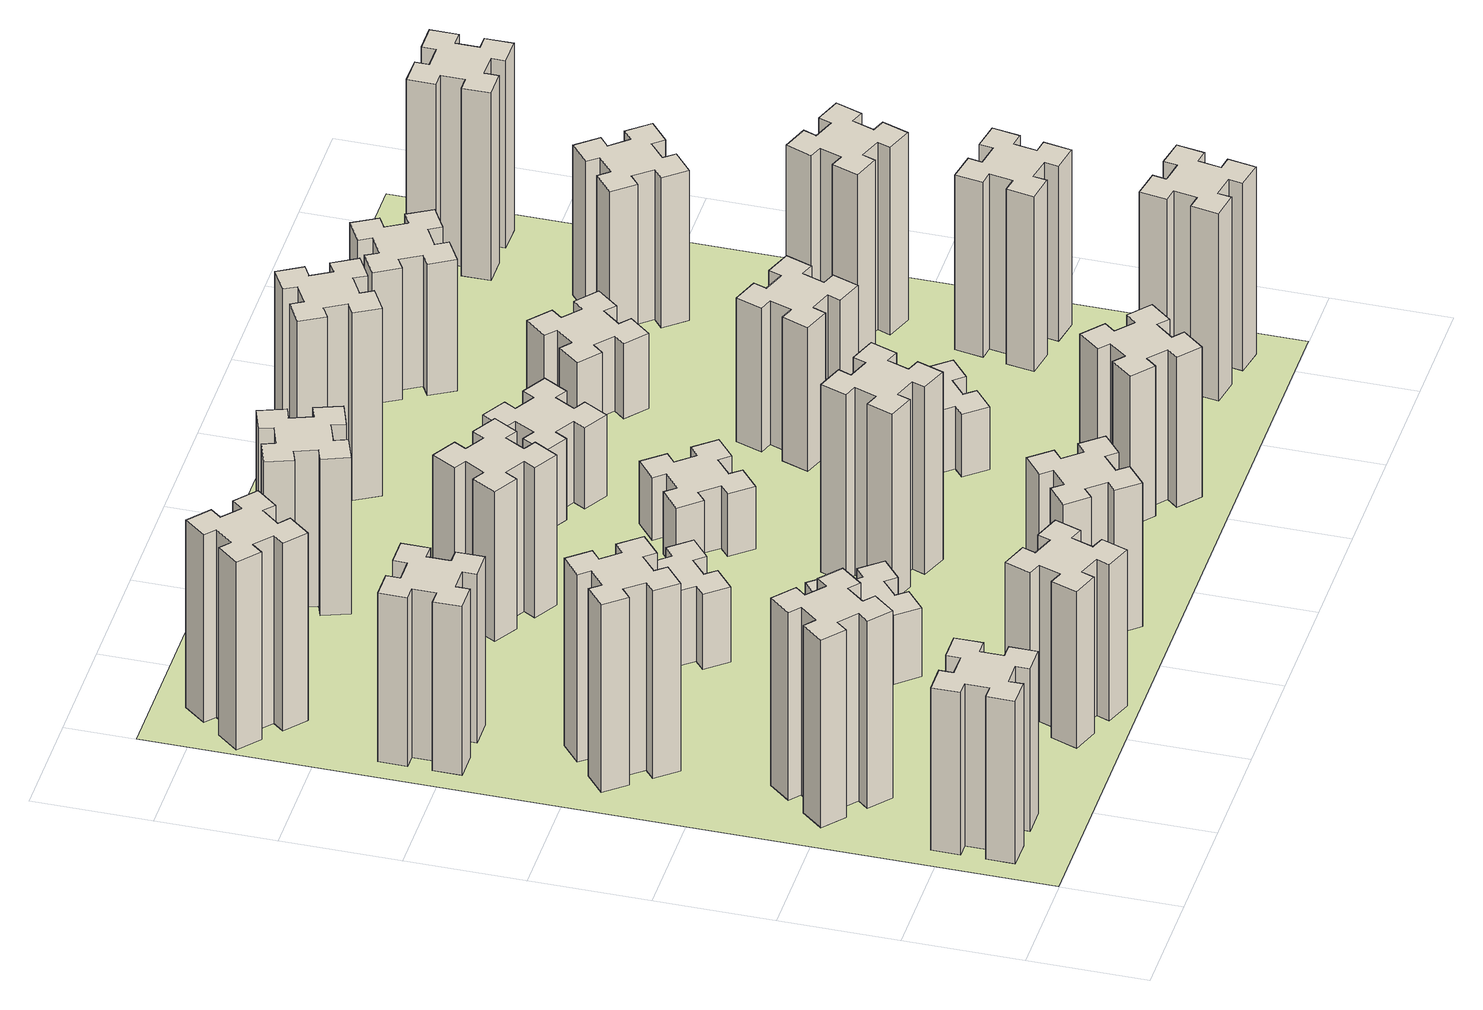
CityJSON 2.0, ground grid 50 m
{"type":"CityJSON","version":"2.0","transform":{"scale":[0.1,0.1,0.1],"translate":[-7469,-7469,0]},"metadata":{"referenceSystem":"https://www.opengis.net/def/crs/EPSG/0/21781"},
"CityObjects":{
"building1":{"type":"Building","attributes":{"class":"1000","function":"1000","usage":"1000","yearOfConstruction":2016,"roofType":"1000","measuredHeight":78,"storeysAboveGround":30,"storeysBelowGround":0},"geometry":[{"type":"Solid","lod":"1","boundaries":[[[[0,1,2,3,4,5,6,7,8,9,10,11,12,13,14,15,16,17,18,19]],[[17,16,20,21]],[[16,15,22,20]],[[15,14,23,22]],[[14,13,24,23]],[[13,12,25,24]],[[12,11,26,25]],[[11,10,27,26]],[[10,9,28,27]],[[9,8,29,28]],[[8,7,30,29]],[[7,6,31,30]],[[6,5,32,31]],[[5,4,33,32]],[[4,3,34,33]],[[3,2,35,34]],[[2,1,36,35]],[[1,0,37,36]],[[0,19,38,37]],[[19,18,39,38]],[[18,17,21,39]],[[24,25,26,27,28,29,30,31,32,33,34,35,36,37,38,39,21,20,22,23]]]]}]},
"building2":{"type":"Building","attributes":{"class":"1000","function":"1000","usage":"1000","yearOfConstruction":2016,"roofType":"1000","measuredHeight":90,"storeysAboveGround":30,"storeysBelowGround":0},"geometry":[{"type":"Solid","lod":"1","boundaries":[[[[40,41,42,43,44,45,46,47,48,49,50,51,52,53,54,55,56,57,58,59]],[[57,56,60,61]],[[56,55,62,60]],[[55,54,63,62]],[[54,53,64,63]],[[53,52,65,64]],[[52,51,66,65]],[[51,50,67,66]],[[50,49,68,67]],[[49,48,69,68]],[[48,47,70,69]],[[47,46,71,70]],[[46,45,72,71]],[[45,44,73,72]],[[44,43,74,73]],[[43,42,75,74]],[[42,41,76,75]],[[41,40,77,76]],[[40,59,78,77]],[[59,58,79,78]],[[58,57,61,79]],[[64,65,66,67,68,69,70,71,72,73,74,75,76,77,78,79,61,60,62,63]]]]}]},
"building3":{"type":"Building","attributes":{"class":"1000","function":"1000","usage":"1000","yearOfConstruction":2016,"roofType":"1000","measuredHeight":90,"storeysAboveGround":30,"storeysBelowGround":0},"geometry":[{"type":"Solid","lod":"1","boundaries":[[[[80,81,82,83,84,85,86,87,88,89,90,91,92,93,94,95,96,97,98,99]],[[97,96,100,101]],[[96,95,102,100]],[[95,94,103,102]],[[94,93,104,103]],[[93,92,105,104]],[[92,91,106,105]],[[91,90,107,106]],[[90,89,108,107]],[[89,88,109,108]],[[88,87,110,109]],[[87,86,111,110]],[[86,85,112,111]],[[85,84,113,112]],[[84,83,114,113]],[[83,82,115,114]],[[82,81,116,115]],[[81,80,117,116]],[[80,99,118,117]],[[99,98,119,118]],[[98,97,101,119]],[[104,105,106,107,108,109,110,111,112,113,114,115,116,117,118,119,101,100,102,103]]]]}]},
"building4":{"type":"Building","attributes":{"class":"1000","function":"1000","usage":"1000","yearOfConstruction":2016,"roofType":"1000","measuredHeight":81,"storeysAboveGround":30,"storeysBelowGround":0},"geometry":[{"type":"Solid","lod":"1","boundaries":[[[[120,121,122,123,124,125,126,127,128,129,130,131,132,133,134,135,136,137,138,139]],[[137,136,140,141]],[[136,135,142,140]],[[135,134,143,142]],[[134,133,144,143]],[[133,132,145,144]],[[132,131,146,145]],[[131,130,147,146]],[[130,129,148,147]],[[129,128,149,148]],[[128,127,150,149]],[[127,126,151,150]],[[126,125,152,151]],[[125,124,153,152]],[[124,123,154,153]],[[123,122,155,154]],[[122,121,156,155]],[[121,120,157,156]],[[120,139,158,157]],[[139,138,159,158]],[[138,137,141,159]],[[144,145,146,147,148,149,150,151,152,153,154,155,156,157,158,159,141,140,142,143]]]]}]},
"building5":{"type":"Building","attributes":{"class":"1000","function":"1000","usage":"1000","yearOfConstruction":2016,"roofType":"1000","measuredHeight":75,"storeysAboveGround":30,"storeysBelowGround":0},"geometry":[{"type":"Solid","lod":"1","boundaries":[[[[160,161,162,163,164,165,166,167,168,169,170,171,172,173,174,175,176,177,178,179]],[[177,176,180,181]],[[176,175,182,180]],[[175,174,183,182]],[[174,173,184,183]],[[173,172,185,184]],[[172,171,186,185]],[[171,170,187,186]],[[170,169,188,187]],[[169,168,189,188]],[[168,167,190,189]],[[167,166,191,190]],[[166,165,192,191]],[[165,164,193,192]],[[164,163,194,193]],[[163,162,195,194]],[[162,161,196,195]],[[161,160,197,196]],[[160,179,198,197]],[[179,178,199,198]],[[178,177,181,199]],[[184,185,186,187,188,189,190,191,192,193,194,195,196,197,198,199,181,180,182,183]]]]}]},
"building6":{"type":"Building","attributes":{"class":"1000","function":"1000","usage":"1000","yearOfConstruction":2016,"roofType":"1000","measuredHeight":90,"storeysAboveGround":30,"storeysBelowGround":0},"geometry":[{"type":"Solid","lod":"1","boundaries":[[[[200,201,202,203,204,205,206,207,208,209,210,211,212,213,214,215,216,217,218,219]],[[217,216,220,221]],[[216,215,222,220]],[[215,214,223,222]],[[214,213,224,223]],[[213,212,225,224]],[[212,211,226,225]],[[211,210,227,226]],[[210,209,228,227]],[[209,208,229,228]],[[208,207,230,229]],[[207,206,231,230]],[[206,205,232,231]],[[205,204,233,232]],[[204,203,234,233]],[[203,202,235,234]],[[202,201,236,235]],[[201,200,237,236]],[[200,219,238,237]],[[219,218,239,238]],[[218,217,221,239]],[[224,225,226,227,228,229,230,231,232,233,234,235,236,237,238,239,221,220,222,223]]]]}]},
"building7":{"type":"Building","attributes":{"class":"1000","function":"1000","usage":"1000","yearOfConstruction":2016,"roofType":"1000","measuredHeight":33,"storeysAboveGround":30,"storeysBelowGround":0},"geometry":[{"type":"Solid","lod":"1","boundaries":[[[[240,241,242,243,244,245,246,247,248,249,250,251,252,253,254,255,256,257,258,259]],[[257,256,260,261]],[[256,255,262,260]],[[255,254,263,262]],[[254,253,264,263]],[[253,252,265,264]],[[252,251,266,265]],[[251,250,267,266]],[[250,249,268,267]],[[249,248,269,268]],[[248,247,270,269]],[[247,246,271,270]],[[246,245,272,271]],[[245,244,273,272]],[[244,243,274,273]],[[243,242,275,274]],[[242,241,276,275]],[[241,240,277,276]],[[240,259,278,277]],[[259,258,279,278]],[[258,257,261,279]],[[264,265,266,267,268,269,270,271,272,273,274,275,276,277,278,279,261,260,262,263]]]]}]},
"building8":{"type":"Building","attributes":{"class":"1000","function":"1000","usage":"1000","yearOfConstruction":2016,"roofType":"1000","measuredHeight":36,"storeysAboveGround":30,"storeysBelowGround":0},"geometry":[{"type":"Solid","lod":"1","boundaries":[[[[280,281,282,283,284,285,286,287,288,289,290,291,292,293,294,295,296,297,298,299]],[[297,296,300,301]],[[296,295,302,300]],[[295,294,303,302]],[[294,293,304,303]],[[293,292,305,304]],[[292,291,306,305]],[[291,290,307,306]],[[290,289,308,307]],[[289,288,309,308]],[[288,287,310,309]],[[287,286,311,310]],[[286,285,312,311]],[[285,284,313,312]],[[284,283,314,313]],[[283,282,315,314]],[[282,281,316,315]],[[281,280,317,316]],[[280,299,318,317]],[[299,298,319,318]],[[298,297,301,319]],[[304,305,306,307,308,309,310,311,312,313,314,315,316,317,318,319,301,300,302,303]]]]}]},
"building9":{"type":"Building","attributes":{"class":"1000","function":"1000","usage":"1000","yearOfConstruction":2016,"roofType":"1000","measuredHeight":69,"storeysAboveGround":30,"storeysBelowGround":0},"geometry":[{"type":"Solid","lod":"1","boundaries":[[[[320,321,322,323,324,325,326,327,328,329,330,331,332,333,334,335,336,337,338,339]],[[337,336,340,341]],[[336,335,342,340]],[[335,334,343,342]],[[334,333,344,343]],[[333,332,345,344]],[[332,331,346,345]],[[331,330,347,346]],[[330,329,348,347]],[[329,328,349,348]],[[328,327,350,349]],[[327,326,351,350]],[[326,325,352,351]],[[325,324,353,352]],[[324,323,354,353]],[[323,322,355,354]],[[322,321,356,355]],[[321,320,357,356]],[[320,339,358,357]],[[339,338,359,358]],[[338,337,341,359]],[[344,345,346,347,348,349,350,351,352,353,354,355,356,357,358,359,341,340,342,343]]]]}]},
"building10":{"type":"Building","attributes":{"class":"1000","function":"1000","usage":"1000","yearOfConstruction":2016,"roofType":"1000","measuredHeight":72,"storeysAboveGround":30,"storeysBelowGround":0},"geometry":[{"type":"Solid","lod":"1","boundaries":[[[[360,361,362,363,364,365,366,367,368,369,370,371,372,373,374,375,376,377,378,379]],[[377,376,380,381]],[[376,375,382,380]],[[375,374,383,382]],[[374,373,384,383]],[[373,372,385,384]],[[372,371,386,385]],[[371,370,387,386]],[[370,369,388,387]],[[369,368,389,388]],[[368,367,390,389]],[[367,366,391,390]],[[366,365,392,391]],[[365,364,393,392]],[[364,363,394,393]],[[363,362,395,394]],[[362,361,396,395]],[[361,360,397,396]],[[360,379,398,397]],[[379,378,399,398]],[[378,377,381,399]],[[384,385,386,387,388,389,390,391,392,393,394,395,396,397,398,399,381,380,382,383]]]]}]},
"building11":{"type":"Building","attributes":{"class":"1000","function":"1000","usage":"1000","yearOfConstruction":2016,"roofType":"1000","measuredHeight":75,"storeysAboveGround":30,"storeysBelowGround":0},"geometry":[{"type":"Solid","lod":"1","boundaries":[[[[400,401,402,403,404,405,406,407,408,409,410,411,412,413,414,415,416,417,418,419]],[[417,416,420,421]],[[416,415,422,420]],[[415,414,423,422]],[[414,413,424,423]],[[413,412,425,424]],[[412,411,426,425]],[[411,410,427,426]],[[410,409,428,427]],[[409,408,429,428]],[[408,407,430,429]],[[407,406,431,430]],[[406,405,432,431]],[[405,404,433,432]],[[404,403,434,433]],[[403,402,435,434]],[[402,401,436,435]],[[401,400,437,436]],[[400,419,438,437]],[[419,418,439,438]],[[418,417,421,439]],[[424,425,426,427,428,429,430,431,432,433,434,435,436,437,438,439,421,420,422,423]]]]}]},
"building12":{"type":"Building","attributes":{"class":"1000","function":"1000","usage":"1000","yearOfConstruction":2016,"roofType":"1000","measuredHeight":90,"storeysAboveGround":30,"storeysBelowGround":0},"geometry":[{"type":"Solid","lod":"1","boundaries":[[[[440,441,442,443,444,445,446,447,448,449,450,451,452,453,454,455,456,457,458,459]],[[457,456,460,461]],[[456,455,462,460]],[[455,454,463,462]],[[454,453,464,463]],[[453,452,465,464]],[[452,451,466,465]],[[451,450,467,466]],[[450,449,468,467]],[[449,448,469,468]],[[448,447,470,469]],[[447,446,471,470]],[[446,445,472,471]],[[445,444,473,472]],[[444,443,474,473]],[[443,442,475,474]],[[442,441,476,475]],[[441,440,477,476]],[[440,459,478,477]],[[459,458,479,478]],[[458,457,461,479]],[[464,465,466,467,468,469,470,471,472,473,474,475,476,477,478,479,461,460,462,463]]]]}]},
"building13":{"type":"Building","attributes":{"class":"1000","function":"1000","usage":"1000","yearOfConstruction":2016,"roofType":"1000","measuredHeight":30,"storeysAboveGround":30,"storeysBelowGround":0},"geometry":[{"type":"Solid","lod":"1","boundaries":[[[[480,481,482,483,484,485,486,487,488,489,490,491,492,493,494,495,496,497,498,499]],[[497,496,500,501]],[[496,495,502,500]],[[495,494,503,502]],[[494,493,504,503]],[[493,492,505,504]],[[492,491,506,505]],[[491,490,507,506]],[[490,489,508,507]],[[489,488,509,508]],[[488,487,510,509]],[[487,486,511,510]],[[486,485,512,511]],[[485,484,513,512]],[[484,483,514,513]],[[483,482,515,514]],[[482,481,516,515]],[[481,480,517,516]],[[480,499,518,517]],[[499,498,519,518]],[[498,497,501,519]],[[504,505,506,507,508,509,510,511,512,513,514,515,516,517,518,519,501,500,502,503]]]]}]},
"building14":{"type":"Building","attributes":{"class":"1000","function":"1000","usage":"1000","yearOfConstruction":2016,"roofType":"1000","measuredHeight":72,"storeysAboveGround":30,"storeysBelowGround":0},"geometry":[{"type":"Solid","lod":"1","boundaries":[[[[520,521,522,523,524,525,526,527,528,529,530,531,532,533,534,535,536,537,538,539]],[[537,536,540,541]],[[536,535,542,540]],[[535,534,543,542]],[[534,533,544,543]],[[533,532,545,544]],[[532,531,546,545]],[[531,530,547,546]],[[530,529,548,547]],[[529,528,549,548]],[[528,527,550,549]],[[527,526,551,550]],[[526,525,552,551]],[[525,524,553,552]],[[524,523,554,553]],[[523,522,555,554]],[[522,521,556,555]],[[521,520,557,556]],[[520,539,558,557]],[[539,538,559,558]],[[538,537,541,559]],[[544,545,546,547,548,549,550,551,552,553,554,555,556,557,558,559,541,540,542,543]]]]}]},
"building15":{"type":"Building","attributes":{"class":"1000","function":"1000","usage":"1000","yearOfConstruction":2016,"roofType":"1000","measuredHeight":39,"storeysAboveGround":30,"storeysBelowGround":0},"geometry":[{"type":"Solid","lod":"1","boundaries":[[[[560,561,562,563,564,565,566,567,568,569,570,571,572,573,574,575,576,577,578,579]],[[577,576,580,581]],[[576,575,582,580]],[[575,574,583,582]],[[574,573,584,583]],[[573,572,585,584]],[[572,571,586,585]],[[571,570,587,586]],[[570,569,588,587]],[[569,568,589,588]],[[568,567,590,589]],[[567,566,591,590]],[[566,565,592,591]],[[565,564,593,592]],[[564,563,594,593]],[[563,562,595,594]],[[562,561,596,595]],[[561,560,597,596]],[[560,579,598,597]],[[579,578,599,598]],[[578,577,581,599]],[[584,585,586,587,588,589,590,591,592,593,594,595,596,597,598,599,581,580,582,583]]]]}]},
"building16":{"type":"Building","attributes":{"class":"1000","function":"1000","usage":"1000","yearOfConstruction":2016,"roofType":"1000","measuredHeight":90,"storeysAboveGround":30,"storeysBelowGround":0},"geometry":[{"type":"Solid","lod":"1","boundaries":[[[[600,601,602,603,604,605,606,607,608,609,610,611,612,613,614,615,616,617,618,619]],[[617,616,620,621]],[[616,615,622,620]],[[615,614,623,622]],[[614,613,624,623]],[[613,612,625,624]],[[612,611,626,625]],[[611,610,627,626]],[[610,609,628,627]],[[609,608,629,628]],[[608,607,630,629]],[[607,606,631,630]],[[606,605,632,631]],[[605,604,633,632]],[[604,603,634,633]],[[603,602,635,634]],[[602,601,636,635]],[[601,600,637,636]],[[600,619,638,637]],[[619,618,639,638]],[[618,617,621,639]],[[624,625,626,627,628,629,630,631,632,633,634,635,636,637,638,639,621,620,622,623]]]]}]},
"building17":{"type":"Building","attributes":{"class":"1000","function":"1000","usage":"1000","yearOfConstruction":2016,"roofType":"1000","measuredHeight":30,"storeysAboveGround":30,"storeysBelowGround":0},"geometry":[{"type":"Solid","lod":"1","boundaries":[[[[640,641,642,643,644,645,646,647,648,649,650,651,652,653,654,655,656,657,658,659]],[[657,656,660,661]],[[656,655,662,660]],[[655,654,663,662]],[[654,653,664,663]],[[653,652,665,664]],[[652,651,666,665]],[[651,650,667,666]],[[650,649,668,667]],[[649,648,669,668]],[[648,647,670,669]],[[647,646,671,670]],[[646,645,672,671]],[[645,644,673,672]],[[644,643,674,673]],[[643,642,675,674]],[[642,641,676,675]],[[641,640,677,676]],[[640,659,678,677]],[[659,658,679,678]],[[658,657,661,679]],[[664,665,666,667,668,669,670,671,672,673,674,675,676,677,678,679,661,660,662,663]]]]}]},
"building18":{"type":"Building","attributes":{"class":"1000","function":"1000","usage":"1000","yearOfConstruction":2016,"roofType":"1000","measuredHeight":69,"storeysAboveGround":30,"storeysBelowGround":0},"geometry":[{"type":"Solid","lod":"1","boundaries":[[[[680,681,682,683,684,685,686,687,688,689,690,691,692,693,694,695,696,697,698,699]],[[697,696,700,701]],[[696,695,702,700]],[[695,694,703,702]],[[694,693,704,703]],[[693,692,705,704]],[[692,691,706,705]],[[691,690,707,706]],[[690,689,708,707]],[[689,688,709,708]],[[688,687,710,709]],[[687,686,711,710]],[[686,685,712,711]],[[685,684,713,712]],[[684,683,714,713]],[[683,682,715,714]],[[682,681,716,715]],[[681,680,717,716]],[[680,699,718,717]],[[699,698,719,718]],[[698,697,701,719]],[[704,705,706,707,708,709,710,711,712,713,714,715,716,717,718,719,701,700,702,703]]]]}]},
"building19":{"type":"Building","attributes":{"class":"1000","function":"1000","usage":"1000","yearOfConstruction":2016,"roofType":"1000","measuredHeight":36,"storeysAboveGround":30,"storeysBelowGround":0},"geometry":[{"type":"Solid","lod":"1","boundaries":[[[[720,721,722,723,724,725,726,727,728,729,730,731,732,733,734,735,736,737,738,739]],[[737,736,740,741]],[[736,735,742,740]],[[735,734,743,742]],[[734,733,744,743]],[[733,732,745,744]],[[732,731,746,745]],[[731,730,747,746]],[[730,729,748,747]],[[729,728,749,748]],[[728,727,750,749]],[[727,726,751,750]],[[726,725,752,751]],[[725,724,753,752]],[[724,723,754,753]],[[723,722,755,754]],[[722,721,756,755]],[[721,720,757,756]],[[720,739,758,757]],[[739,738,759,758]],[[738,737,741,759]],[[744,745,746,747,748,749,750,751,752,753,754,755,756,757,758,759,741,740,742,743]]]]}]},
"building20":{"type":"Building","attributes":{"class":"1000","function":"1000","usage":"1000","yearOfConstruction":2016,"roofType":"1000","measuredHeight":90,"storeysAboveGround":30,"storeysBelowGround":0},"geometry":[{"type":"Solid","lod":"1","boundaries":[[[[760,761,762,763,764,765,766,767,768,769,770,771,772,773,774,775,776,777,778,779]],[[777,776,780,781]],[[776,775,782,780]],[[775,774,783,782]],[[774,773,784,783]],[[773,772,785,784]],[[772,771,786,785]],[[771,770,787,786]],[[770,769,788,787]],[[769,768,789,788]],[[768,767,790,789]],[[767,766,791,790]],[[766,765,792,791]],[[765,764,793,792]],[[764,763,794,793]],[[763,762,795,794]],[[762,761,796,795]],[[761,760,797,796]],[[760,779,798,797]],[[779,778,799,798]],[[778,777,781,799]],[[784,785,786,787,788,789,790,791,792,793,794,795,796,797,798,799,781,780,782,783]]]]}]},
"building21":{"type":"Building","attributes":{"class":"1000","function":"1000","usage":"1000","yearOfConstruction":2016,"roofType":"1000","measuredHeight":63,"storeysAboveGround":30,"storeysBelowGround":0},"geometry":[{"type":"Solid","lod":"1","boundaries":[[[[800,801,802,803,804,805,806,807,808,809,810,811,812,813,814,815,816,817,818,819]],[[817,816,820,821]],[[816,815,822,820]],[[815,814,823,822]],[[814,813,824,823]],[[813,812,825,824]],[[812,811,826,825]],[[811,810,827,826]],[[810,809,828,827]],[[809,808,829,828]],[[808,807,830,829]],[[807,806,831,830]],[[806,805,832,831]],[[805,804,833,832]],[[804,803,834,833]],[[803,802,835,834]],[[802,801,836,835]],[[801,800,837,836]],[[800,819,838,837]],[[819,818,839,838]],[[818,817,821,839]],[[824,825,826,827,828,829,830,831,832,833,834,835,836,837,838,839,821,820,822,823]]]]}]},
"building22":{"type":"Building","attributes":{"class":"1000","function":"1000","usage":"1000","yearOfConstruction":2016,"roofType":"1000","measuredHeight":84,"storeysAboveGround":30,"storeysBelowGround":0},"geometry":[{"type":"Solid","lod":"1","boundaries":[[[[840,841,842,843,844,845,846,847,848,849,850,851,852,853,854,855,856,857,858,859]],[[857,856,860,861]],[[856,855,862,860]],[[855,854,863,862]],[[854,853,864,863]],[[853,852,865,864]],[[852,851,866,865]],[[851,850,867,866]],[[850,849,868,867]],[[849,848,869,868]],[[848,847,870,869]],[[847,846,871,870]],[[846,845,872,871]],[[845,844,873,872]],[[844,843,874,873]],[[843,842,875,874]],[[842,841,876,875]],[[841,840,877,876]],[[840,859,878,877]],[[859,858,879,878]],[[858,857,861,879]],[[864,865,866,867,868,869,870,871,872,873,874,875,876,877,878,879,861,860,862,863]]]]}]},
"building23":{"type":"Building","attributes":{"class":"1000","function":"1000","usage":"1000","yearOfConstruction":2016,"roofType":"1000","measuredHeight":90,"storeysAboveGround":30,"storeysBelowGround":0},"geometry":[{"type":"Solid","lod":"1","boundaries":[[[[880,881,882,883,884,885,886,887,888,889,890,891,892,893,894,895,896,897,898,899]],[[897,896,900,901]],[[896,895,902,900]],[[895,894,903,902]],[[894,893,904,903]],[[893,892,905,904]],[[892,891,906,905]],[[891,890,907,906]],[[890,889,908,907]],[[889,888,909,908]],[[888,887,910,909]],[[887,886,911,910]],[[886,885,912,911]],[[885,884,913,912]],[[884,883,914,913]],[[883,882,915,914]],[[882,881,916,915]],[[881,880,917,916]],[[880,899,918,917]],[[899,898,919,918]],[[898,897,901,919]],[[904,905,906,907,908,909,910,911,912,913,914,915,916,917,918,919,901,900,902,903]]]]}]},
"building24":{"type":"Building","attributes":{"class":"1000","function":"1000","usage":"1000","yearOfConstruction":2016,"roofType":"1000","measuredHeight":72,"storeysAboveGround":30,"storeysBelowGround":0},"geometry":[{"type":"Solid","lod":"1","boundaries":[[[[920,921,922,923,924,925,926,927,928,929,930,931,932,933,934,935,936,937,938,939]],[[937,936,940,941]],[[936,935,942,940]],[[935,934,943,942]],[[934,933,944,943]],[[933,932,945,944]],[[932,931,946,945]],[[931,930,947,946]],[[930,929,948,947]],[[929,928,949,948]],[[928,927,950,949]],[[927,926,951,950]],[[926,925,952,951]],[[925,924,953,952]],[[924,923,954,953]],[[923,922,955,954]],[[922,921,956,955]],[[921,920,957,956]],[[920,939,958,957]],[[939,938,959,958]],[[938,937,941,959]],[[944,945,946,947,948,949,950,951,952,953,954,955,956,957,958,959,941,940,942,943]]]]}]},
"building25":{"type":"Building","attributes":{"class":"1000","function":"1000","usage":"1000","yearOfConstruction":2016,"roofType":"1000","measuredHeight":90,"storeysAboveGround":30,"storeysBelowGround":0},"geometry":[{"type":"Solid","lod":"1","boundaries":[[[[960,961,962,963,964,965,966,967,968,969,970,971,972,973,974,975,976,977,978,979]],[[977,976,980,981]],[[976,975,982,980]],[[975,974,983,982]],[[974,973,984,983]],[[973,972,985,984]],[[972,971,986,985]],[[971,970,987,986]],[[970,969,988,987]],[[969,968,989,988]],[[968,967,990,989]],[[967,966,991,990]],[[966,965,992,991]],[[965,964,993,992]],[[964,963,994,993]],[[963,962,995,994]],[[962,961,996,995]],[[961,960,997,996]],[[960,979,998,997]],[[979,978,999,998]],[[978,977,981,999]],[[984,985,986,987,988,989,990,991,992,993,994,995,996,997,998,999,981,980,982,983]]]]}]},
"landuse1":{"type":"LandUse","attributes":{"name":"plot1","function":"1010"},"geometry":[{"type":"MultiSurface","lod":"1","boundaries":[[[1000,1001,1002,1003]]]}]}
},
"vertices":[
[165,425,0],[165,325,0],[105,325,0],[105,205,0],[225,205,0],[225,265,0],[325,265,0],[325,205,0],[445,205,0],[445,325,0],[385,325,0],[385,425,0],[445,425,0],[445,545,0],[325,545,0],[325,485,0],[225,485,0],[225,545,0],[105,545,0],[105,425,0],[225,485,780],[225,545,780],[325,485,780],[325,545,780],[445,545,780],[445,425,780],[385,425,780],[385,325,780],[445,325,780],[445,205,780],[325,205,780],[325,265,780],[225,265,780],[225,205,780],[105,205,780],[105,325,780],[165,325,780],[165,425,780],[105,425,780],[105,545,780],
[484,1067,0],[408,1132,0],[446,1178,0],[354,1255,0],[277,1163,0],[323,1124,0],[259,1048,0],[213,1086,0],[136,994,0],[228,917,0],[266,963,0],[343,899,0],[304,853,0],[396,776,0],[473,868,0],[427,906,0],[492,983,0],[538,944,0],[615,1036,0],[523,1113,0],[492,983,900],[538,944,900],[427,906,900],[473,868,900],[396,776,900],[304,853,900],[343,899,900],[266,963,900],[228,917,900],[136,994,900],[213,1086,900],[259,1048,900],[323,1124,900],[277,1163,900],[354,1255,900],[446,1178,900],[408,1132,900],[484,1067,900],[523,1113,900],[615,1036,900],
[492,1888,0],[427,1964,0],[473,2003,0],[396,2095,0],[304,2018,0],[343,1972,0],[266,1907,0],[228,1953,0],[136,1876,0],[213,1784,0],[259,1823,0],[323,1746,0],[277,1708,0],[354,1616,0],[446,1693,0],[408,1739,0],[484,1803,0],[523,1757,0],[615,1834,0],[538,1926,0],[484,1803,900],[523,1757,900],[408,1739,900],[446,1693,900],[354,1616,900],[277,1708,900],[323,1746,900],[259,1823,900],[213,1784,900],[136,1876,900],[228,1953,900],[266,1907,900],[343,1972,900],[304,2018,900],[396,2095,900],[473,2003,900],[427,1964,900],[492,1888,900],[538,1926,900],[615,1834,900],
[385,2545,0],[385,2645,0],[445,2645,0],[445,2765,0],[325,2765,0],[325,2705,0],[225,2705,0],[225,2765,0],[105,2765,0],[105,2645,0],[165,2645,0],[165,2545,0],[105,2545,0],[105,2425,0],[225,2425,0],[225,2485,0],[325,2485,0],[325,2425,0],[445,2425,0],[445,2545,0],[325,2485,810],[325,2425,810],[225,2485,810],[225,2425,810],[105,2425,810],[105,2545,810],[165,2545,810],[165,2645,810],[105,2645,810],[105,2765,810],[225,2765,810],[225,2705,810],[325,2705,810],[325,2765,810],[445,2765,810],[445,2645,810],[385,2645,810],[385,2545,810],[445,2545,810],[445,2425,810],
[1029,360,0],[995,266,0],[939,287,0],[897,174,0],[1010,133,0],[1031,189,0],[1125,155,0],[1104,99,0],[1217,57,0],[1258,170,0],[1202,191,0],[1236,285,0],[1292,264,0],[1333,377,0],[1220,418,0],[1200,362,0],[1106,396,0],[1127,452,0],[1014,493,0],[973,380,0],[1106,396,750],[1127,452,750],[1200,362,750],[1220,418,750],[1333,377,750],[1292,264,750],[1236,285,750],[1202,191,750],[1258,170,750],[1217,57,750],[1104,99,750],[1125,155,750],[1031,189,750],[1010,133,750],[897,174,750],[939,287,750],[995,266,750],[1029,360,750],[973,380,750],[1014,493,750],
[384,3387,0],[308,3452,0],[346,3498,0],[254,3575,0],[177,3483,0],[223,3444,0],[159,3368,0],[113,3406,0],[36,3314,0],[128,3237,0],[166,3283,0],[243,3219,0],[204,3173,0],[296,3096,0],[373,3188,0],[327,3226,0],[392,3303,0],[438,3264,0],[515,3356,0],[423,3433,0],[392,3303,900],[438,3264,900],[327,3226,900],[373,3188,900],[296,3096,900],[204,3173,900],[243,3219,900],[166,3283,900],[128,3237,900],[36,3314,900],[113,3406,900],[159,3368,900],[223,3444,900],[177,3483,900],[254,3575,900],[346,3498,900],[308,3452,900],[384,3387,900],[423,3433,900],[515,3356,900],
[1183,1232,0],[1106,1167,0],[1068,1213,0],[976,1136,0],[1053,1044,0],[1099,1083,0],[1163,1006,0],[1117,968,0],[1194,876,0],[1286,953,0],[1248,999,0],[1324,1063,0],[1363,1017,0],[1455,1094,0],[1378,1186,0],[1332,1148,0],[1267,1224,0],[1313,1263,0],[1236,1355,0],[1144,1278,0],[1267,1224,330],[1313,1263,330],[1332,1148,330],[1378,1186,330],[1455,1094,330],[1363,1017,330],[1324,1063,330],[1248,999,330],[1286,953,330],[1194,876,330],[1117,968,330],[1163,1006,330],[1099,1083,330],[1053,1044,330],[976,1136,330],[1068,1213,330],[1106,1167,330],[1183,1232,330],[1144,1278,330],[1236,1355,330],
[1083,1972,0],[1006,1907,0],[968,1953,0],[876,1876,0],[953,1784,0],[999,1823,0],[1063,1746,0],[1017,1708,0],[1094,1616,0],[1186,1693,0],[1148,1739,0],[1224,1803,0],[1263,1757,0],[1355,1834,0],[1278,1926,0],[1232,1888,0],[1167,1964,0],[1213,2003,0],[1136,2095,0],[1044,2018,0],[1167,1964,360],[1213,2003,360],[1232,1888,360],[1278,1926,360],[1355,1834,360],[1263,1757,360],[1224,1803,360],[1148,1739,360],[1186,1693,360],[1094,1616,360],[1017,1708,360],[1063,1746,360],[999,1823,360],[953,1784,360],[876,1876,360],[968,1953,360],[1006,1907,360],[1083,1972,360],[1044,2018,360],[1136,2095,360],
[1639,343,0],[1703,266,0],[1657,228,0],[1734,136,0],[1826,213,0],[1788,259,0],[1864,323,0],[1903,277,0],[1995,354,0],[1918,446,0],[1872,408,0],[1807,484,0],[1853,523,0],[1776,615,0],[1684,538,0],[1723,492,0],[1646,427,0],[1608,473,0],[1516,396,0],[1593,304,0],[1646,427,690],[1608,473,690],[1723,492,690],[1684,538,690],[1776,615,690],[1853,523,690],[1807,484,690],[1872,408,690],[1918,446,690],[1995,354,690],[1903,277,690],[1864,323,690],[1788,259,690],[1826,213,690],[1734,136,690],[1657,228,690],[1703,266,690],[1639,343,690],[1593,304,690],[1516,396,690],
[1314,2666,0],[1227,2716,0],[1257,2768,0],[1153,2828,0],[1093,2724,0],[1145,2694,0],[1095,2607,0],[1043,2637,0],[983,2533,0],[1087,2473,0],[1117,2525,0],[1204,2475,0],[1174,2423,0],[1278,2363,0],[1338,2467,0],[1286,2497,0],[1336,2584,0],[1388,2554,0],[1448,2658,0],[1344,2718,0],[1336,2584,720],[1388,2554,720],[1286,2497,720],[1338,2467,720],[1278,2363,720],[1174,2423,720],[1204,2475,720],[1117,2525,720],[1087,2473,720],[983,2533,720],[1043,2637,720],[1095,2607,720],[1145,2694,720],[1093,2724,720],[1153,2828,720],[1257,2768,720],[1227,2716,720],[1314,2666,720],[1344,2718,720],[1448,2658,720],
[1125,3456,0],[1031,3422,0],[1010,3478,0],[897,3437,0],[939,3324,0],[995,3345,0],[1029,3251,0],[973,3230,0],[1014,3117,0],[1127,3159,0],[1106,3215,0],[1200,3249,0],[1220,3193,0],[1333,3234,0],[1292,3347,0],[1236,3326,0],[1202,3420,0],[1258,3440,0],[1217,3553,0],[1104,3512,0],[1202,3420,750],[1258,3440,750],[1236,3326,750],[1292,3347,750],[1333,3234,750],[1220,3193,750],[1200,3249,750],[1106,3215,750],[1127,3159,750],[1014,3117,750],[973,3230,750],[1029,3251,750],[995,3345,750],[939,3324,750],[897,3437,750],[1010,3478,750],[1031,3422,750],[1125,3456,750],[1104,3512,750],[1217,3553,750],
[1769,1300,0],[1735,1206,0],[1679,1227,0],[1637,1114,0],[1750,1073,0],[1771,1129,0],[1865,1095,0],[1844,1039,0],[1957,997,0],[1998,1110,0],[1942,1131,0],[1976,1225,0],[2032,1204,0],[2073,1317,0],[1960,1358,0],[1940,1302,0],[1846,1336,0],[1867,1392,0],[1754,1433,0],[1713,1320,0],[1846,1336,900],[1867,1392,900],[1940,1302,900],[1960,1358,900],[2073,1317,900],[2032,1204,900],[1976,1225,900],[1942,1131,900],[1998,1110,900],[1957,997,900],[1844,1039,900],[1865,1095,900],[1771,1129,900],[1750,1073,900],[1637,1114,900],[1679,1227,900],[1735,1206,900],[1769,1300,900],[1713,1320,900],[1754,1433,900],
[1972,1988,0],[1907,2064,0],[1953,2103,0],[1876,2195,0],[1784,2118,0],[1823,2072,0],[1746,2007,0],[1708,2053,0],[1616,1976,0],[1693,1884,0],[1739,1923,0],[1803,1846,0],[1757,1808,0],[1834,1716,0],[1926,1793,0],[1888,1839,0],[1964,1903,0],[2003,1857,0],[2095,1934,0],[2018,2026,0],[1964,1903,300],[2003,1857,300],[1888,1839,300],[1926,1793,300],[1834,1716,300],[1757,1808,300],[1803,1846,300],[1739,1923,300],[1693,1884,300],[1616,1976,300],[1708,2053,300],[1746,2007,300],[1823,2072,300],[1784,2118,300],[1876,2195,300],[1953,2103,300],[1907,2064,300],[1972,1988,300],[2018,2026,300],[2095,1934,300],
[2486,323,0],[2563,259,0],[2524,213,0],[2616,136,0],[2693,228,0],[2647,266,0],[2712,343,0],[2758,304,0],[2835,396,0],[2743,473,0],[2704,427,0],[2628,492,0],[2666,538,0],[2574,615,0],[2497,523,0],[2543,484,0],[2479,408,0],[2433,446,0],[2356,354,0],[2448,277,0],[2479,408,720],[2433,446,720],[2543,484,720],[2497,523,720],[2574,615,720],[2666,538,720],[2628,492,720],[2704,427,720],[2743,473,720],[2835,396,720],[2758,304,720],[2712,343,720],[2647,266,720],[2693,228,720],[2616,136,720],[2524,213,720],[2563,259,720],[2486,323,720],[2448,277,720],[2356,354,720],
[2026,2497,0],[2076,2584,0],[2128,2554,0],[2188,2658,0],[2084,2718,0],[2054,2666,0],[1967,2716,0],[1997,2768,0],[1893,2828,0],[1833,2724,0],[1885,2694,0],[1835,2607,0],[1783,2637,0],[1723,2533,0],[1827,2473,0],[1857,2525,0],[1944,2475,0],[1914,2423,0],[2018,2363,0],[2078,2467,0],[1944,2475,390],[1914,2423,390],[1857,2525,390],[1827,2473,390],[1723,2533,390],[1783,2637,390],[1835,2607,390],[1885,2694,390],[1833,2724,390],[1893,2828,390],[1997,2768,390],[1967,2716,390],[2054,2666,390],[2084,2718,390],[2188,2658,390],[2128,2554,390],[2076,2584,390],[2026,2497,390],[2078,2467,390],[2018,2363,390],
[1844,3556,0],[1757,3506,0],[1727,3558,0],[1623,3498,0],[1683,3394,0],[1735,3424,0],[1785,3337,0],[1733,3307,0],[1793,3203,0],[1897,3263,0],[1867,3315,0],[1954,3365,0],[1984,3313,0],[2088,3373,0],[2028,3477,0],[1976,3447,0],[1926,3534,0],[1978,3564,0],[1918,3668,0],[1814,3608,0],[1926,3534,900],[1978,3564,900],[1976,3447,900],[2028,3477,900],[2088,3373,900],[1984,3313,900],[1954,3365,900],[1867,3315,900],[1897,3263,900],[1793,3203,900],[1733,3307,900],[1785,3337,900],[1735,3424,900],[1683,3394,900],[1623,3498,900],[1727,3558,900],[1757,3506,900],[1844,3556,900],[1814,3608,900],[1918,3668,900],
[2563,1332,0],[2486,1267,0],[2448,1313,0],[2356,1236,0],[2433,1144,0],[2479,1183,0],[2543,1106,0],[2497,1068,0],[2574,976,0],[2666,1053,0],[2628,1099,0],[2704,1163,0],[2743,1117,0],[2835,1194,0],[2758,1286,0],[2712,1248,0],[2647,1324,0],[2693,1363,0],[2616,1455,0],[2524,1378,0],[2647,1324,300],[2693,1363,300],[2712,1248,300],[2758,1286,300],[2835,1194,300],[2743,1117,300],[2704,1163,300],[2628,1099,300],[2666,1053,300],[2574,976,300],[2497,1068,300],[2543,1106,300],[2479,1183,300],[2433,1144,300],[2356,1236,300],[2448,1313,300],[2486,1267,300],[2563,1332,300],[2524,1378,300],[2616,1455,300],
[2682,1671,0],[2716,1765,0],[2772,1744,0],[2813,1857,0],[2700,1898,0],[2680,1842,0],[2586,1876,0],[2607,1932,0],[2494,1973,0],[2453,1860,0],[2509,1840,0],[2475,1746,0],[2419,1767,0],[2377,1654,0],[2490,1613,0],[2511,1669,0],[2605,1635,0],[2584,1579,0],[2697,1537,0],[2738,1650,0],[2605,1635,690],[2584,1579,690],[2511,1669,690],[2490,1613,690],[2377,1654,690],[2419,1767,690],[2475,1746,690],[2509,1840,690],[2453,1860,690],[2494,1973,690],[2607,1932,690],[2586,1876,690],[2680,1842,690],[2700,1898,690],[2813,1857,690],[2772,1744,690],[2716,1765,690],[2682,1671,690],[2738,1650,690],[2697,1537,690],
[2543,2704,0],[2479,2628,0],[2433,2666,0],[2356,2574,0],[2448,2497,0],[2486,2543,0],[2563,2479,0],[2524,2433,0],[2616,2356,0],[2693,2448,0],[2647,2486,0],[2712,2563,0],[2758,2524,0],[2835,2616,0],[2743,2693,0],[2704,2647,0],[2628,2712,0],[2666,2758,0],[2574,2835,0],[2497,2743,0],[2628,2712,360],[2666,2758,360],[2704,2647,360],[2743,2693,360],[2835,2616,360],[2758,2524,360],[2712,2563,360],[2647,2486,360],[2693,2448,360],[2616,2356,360],[2524,2433,360],[2563,2479,360],[2486,2543,360],[2448,2497,360],[2356,2574,360],[2433,2666,360],[2479,2628,360],[2543,2704,360],[2497,2743,360],[2574,2835,360],
[3504,475,0],[3405,492,0],[3416,551,0],[3297,572,0],[3277,454,0],[3336,444,0],[3318,345,0],[3259,356,0],[3238,237,0],[3357,217,0],[3367,276,0],[3465,258,0],[3455,199,0],[3573,178,0],[3594,297,0],[3535,307,0],[3552,405,0],[3611,395,0],[3632,513,0],[3514,534,0],[3552,405,900],[3611,395,900],[3535,307,900],[3594,297,900],[3573,178,900],[3455,199,900],[3465,258,900],[3367,276,900],[3357,217,900],[3238,237,900],[3259,356,900],[3318,345,900],[3336,444,900],[3277,454,900],[3297,572,900],[3416,551,900],[3405,492,900],[3504,475,900],[3514,534,900],[3632,513,900],
[2716,3347,0],[2666,3434,0],[2718,3464,0],[2658,3568,0],[2554,3508,0],[2584,3456,0],[2497,3406,0],[2467,3458,0],[2363,3398,0],[2423,3294,0],[2475,3324,0],[2525,3237,0],[2473,3207,0],[2533,3103,0],[2637,3163,0],[2607,3215,0],[2694,3265,0],[2724,3213,0],[2828,3273,0],[2768,3377,0],[2694,3265,630],[2724,3213,630],[2607,3215,630],[2637,3163,630],[2533,3103,630],[2473,3207,630],[2525,3237,630],[2475,3324,630],[2423,3294,630],[2363,3398,630],[2467,3458,630],[2497,3406,630],[2584,3456,630],[2554,3508,630],[2658,3568,630],[2718,3464,630],[2666,3434,630],[2716,3347,630],[2768,3377,630],[2828,3273,630],
[3336,1184,0],[3318,1085,0],[3259,1096,0],[3238,977,0],[3357,957,0],[3367,1016,0],[3465,998,0],[3455,939,0],[3573,918,0],[3594,1037,0],[3535,1047,0],[3552,1145,0],[3611,1135,0],[3632,1253,0],[3514,1274,0],[3504,1215,0],[3405,1232,0],[3416,1291,0],[3297,1312,0],[3277,1194,0],[3405,1232,840],[3416,1291,840],[3504,1215,840],[3514,1274,840],[3632,1253,840],[3611,1135,840],[3552,1145,840],[3535,1047,840],[3594,1037,840],[3573,918,840],[3455,939,840],[3465,998,840],[3367,1016,840],[3357,957,840],[3238,977,840],[3259,1096,840],[3318,1085,840],[3336,1184,840],[3277,1194,840],[3297,1312,840],
[3420,1842,0],[3326,1876,0],[3347,1932,0],[3234,1973,0],[3193,1860,0],[3249,1840,0],[3215,1746,0],[3159,1767,0],[3117,1654,0],[3230,1613,0],[3251,1669,0],[3345,1635,0],[3324,1579,0],[3437,1537,0],[3478,1650,0],[3422,1671,0],[3456,1765,0],[3512,1744,0],[3553,1857,0],[3440,1898,0],[3456,1765,900],[3512,1744,900],[3422,1671,900],[3478,1650,900],[3437,1537,900],[3324,1579,900],[3345,1635,900],[3251,1669,900],[3230,1613,900],[3117,1654,900],[3159,1767,900],[3215,1746,900],[3249,1840,900],[3193,1860,900],[3234,1973,900],[3347,1932,900],[3326,1876,900],[3420,1842,900],[3440,1898,900],[3553,1857,900],
[3119,2563,0],[3183,2486,0],[3137,2448,0],[3214,2356,0],[3306,2433,0],[3268,2479,0],[3344,2543,0],[3383,2497,0],[3475,2574,0],[3398,2666,0],[3352,2628,0],[3287,2704,0],[3333,2743,0],[3256,2835,0],[3164,2758,0],[3203,2712,0],[3126,2647,0],[3088,2693,0],[2996,2616,0],[3073,2524,0],[3126,2647,720],[3088,2693,720],[3203,2712,720],[3164,2758,720],[3256,2835,720],[3333,2743,720],[3287,2704,720],[3352,2628,720],[3398,2666,720],[3475,2574,720],[3383,2497,720],[3344,2543,720],[3268,2479,720],[3306,2433,720],[3214,2356,720],[3137,2448,720],[3183,2486,720],[3119,2563,720],[3073,2524,720],[2996,2616,720],
[3385,3225,0],[3485,3225,0],[3485,3165,0],[3605,3165,0],[3605,3285,0],[3545,3285,0],[3545,3385,0],[3605,3385,0],[3605,3505,0],[3485,3505,0],[3485,3445,0],[3385,3445,0],[3385,3505,0],[3265,3505,0],[3265,3385,0],[3325,3385,0],[3325,3285,0],[3265,3285,0],[3265,3165,0],[3385,3165,0],[3325,3285,900],[3265,3285,900],[3325,3385,900],[3265,3385,900],[3265,3505,900],[3385,3505,900],[3385,3445,900],[3485,3445,900],[3485,3505,900],[3605,3505,900],[3605,3385,900],[3545,3385,900],[3545,3285,900],[3605,3285,900],[3605,3165,900],[3485,3165,900],[3485,3225,900],[3385,3225,900],[3385,3165,900],[3265,3165,900],
[5,3705,0],[3705,3705,0],[3705,5,0],[5,5,0]
]}
